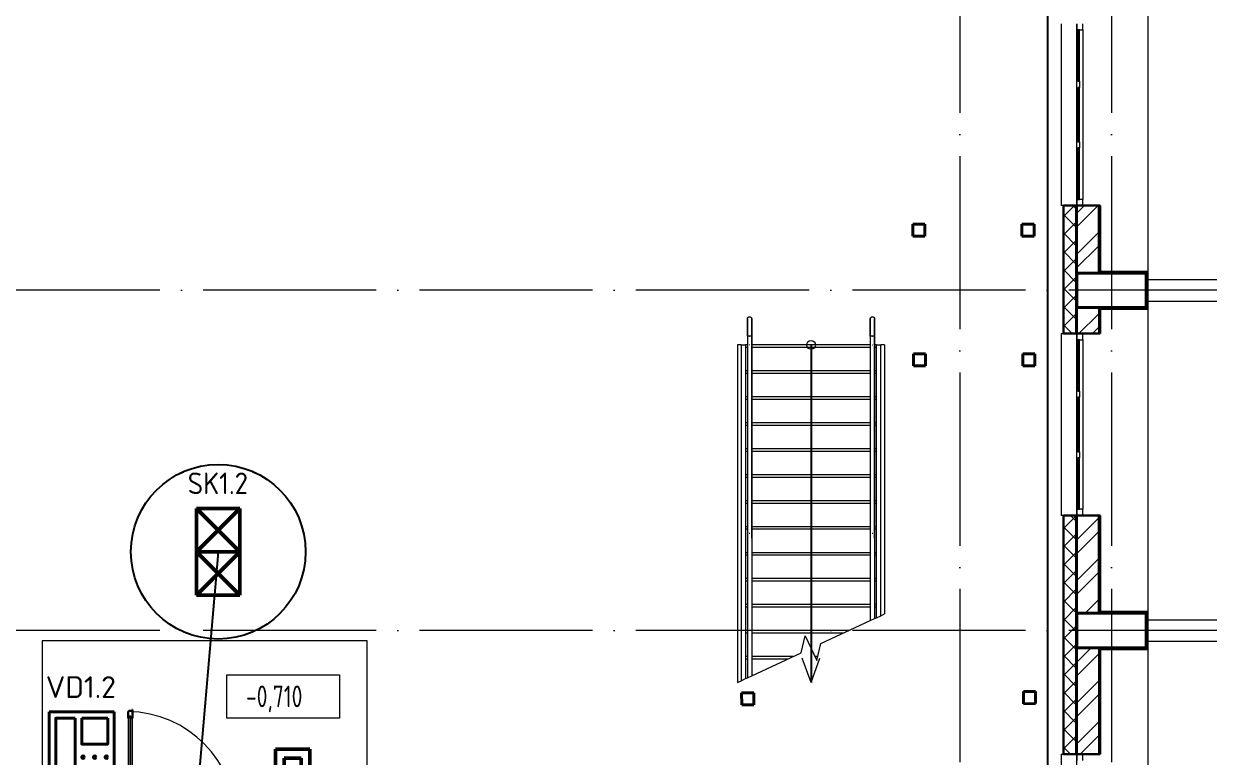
# Model space of a CAD drawing. Header units: millimetres. Extents: x -325553 to 627452, y -28539 to 738858.
# Drawn here: x -44779 to -31085, y 168019 to 176494 of the extents above; entities that cross this region are included whole.
import ezdxf

# ---------------------------------------------------------------- set-up
doc = ezdxf.new("R2010")
doc.units = ezdxf.units.MM
doc.set_wipeout_variables(frame=1)
for name, pattern in [('ADSK_Линия сетки', [25, 20, -2.5, 0, -2.5]), ('ADSK_Сверху', [450, 300, -150]), ('осевая', [2, 1.25, -0.25, 0.25, -0.25])]:
    doc.linetypes.add(name, pattern=pattern)
for name, color, linetype in [('000_доп.МДУ', 7, 'Continuous'), ('Стены', 194, 'Continuous'), ('Узлы', 7, 'Continuous')]:
    doc.layers.add(name, color=color, linetype=linetype)
for name, color, linetype, lineweight in [('_ Окна', 7, 'Continuous', 9), ('RC-Извещатели_охранные', 5, 'Continuous', 30), ('RC-Линии_связи-Питание_220В', 6, 'осевая', 40), ('Аннотация', 7, 'Continuous', 18), ('Двери', 252, 'Continuous', 9), ('Лестницы', 252, 'Continuous', 9), ('Линии', 7, 'Continuous', 9), ('Маркировка Не АУ', 7, 'Continuous', 25), ('Несущие колонны', 252, 'Continuous', 18), ('НО СКУД', 7, 'Continuous', 50), ('Ограждение', 252, 'Continuous', 9), ('Окна', 252, 'Continuous', 9), ('Оси', 252, 'Continuous', 9), ('Отметки', 7, 'Continuous', 9), ('Перекрытие', 252, 'Continuous', 18), ('Пожарка', 7, 'Continuous', 25), ('СКУД', 1, 'Continuous', 30), ('Стены внутренние', 7, 'Continuous', 18), ('Стены наружные', 7, 'Continuous', 18), ('Стены штриховка', 7, 'Continuous', 9)]:
    doc.layers.add(name, color=color, linetype=linetype, lineweight=lineweight)
doc.layers.add('Двери открывание', color=7, linetype='Continuous', lineweight=9, true_color=0xc0c0c0)
doc.styles.add('GOST Common_3', font='', dxfattribs={"height": 3.5})
doc.styles.add('ICOCPEUR', font='isocpeur.ttf', dxfattribs={"height": 250})
doc.styles.add('ISOCPEUR', font='isocpeur.ttf', dxfattribs={"width": 0.9, "height": 350})
doc.styles.get('GOST Common_3').set_extended_font_data('GOST 2.304 type A')
doc.linetypes.add('проект$0$Проводка в коробе', pattern='A,5,[130,ltypeshp.shx,S=1,R=0,X=0,Y=0],1.5,[130,ltypeshp.shx,S=1.5,R=90,X=0,Y=-1],0,[130,ltypeshp.shx,S=2.1,R=90,X=0,Y=1],1,[130,ltypeshp.shx,S=1,R=0,X=0.5,Y=0],5', length=12.5)

# ---------------------------------------------------------------- blocks, each defined once
blk = doc.blocks.new('1 этаж')
at = {"layer": '_ Окна', "color": 251, "lineweight": 18, "true_color": 0x636466}
for p, q in [((-33356, 6236), (-33356, 6166)), ((-33356, 6166), (-33346, 6166)), ((-33326, 6166), (-33286, 6166)), ((-33286, 6166), (-33286, 6236)), ((-33346, 4206), (-33356, 4206)), ((-33356, 4206), (-33356, 4136)), ((-33286, 4206), (-33326, 4206)), ((-33286, 4136), (-33286, 4206)), ((-33356, 2656), (-33356, 2586)), ((-33286, 2586), (-33286, 2656)), ((-33356, 2586), (-33346, 2586)), ((-33326, 2586), (-33286, 2586)), ((-33346, 626), (-33356, 626)), ((-33356, 626), (-33356, 556)), ((-33286, 626), (-33326, 626)), ((-33286, 556), (-33286, 626)), ((-33356, -2204), (-33356, -2274)), ((-33286, -2274), (-33286, -2204))]:
    blk.add_line(p, q, dxfattribs=at)
at = {"layer": '_ Окна', "color": 251, "true_color": 0x636466}
for p, q in [((-33326, 6166), (-33346, 6166)), ((-33346, 6166), (-33346, 5571)), ((-33326, 5571), (-33326, 6166)), ((-33346, 5571), (-33326, 5571)), ((-33326, 5501), (-33346, 5501)), ((-33346, 5501), (-33346, 4871)), ((-33326, 4871), (-33326, 5501)), ((-33346, 4871), (-33326, 4871)), ((-33326, 4801), (-33346, 4801)), ((-33346, 4801), (-33346, 4206)), ((-33326, 4206), (-33326, 4801)), ((-33346, 4206), (-33326, 4206)), ((-33326, 2586), (-33346, 2586)), ((-33346, 2586), (-33346, 1991)), ((-33326, 1991), (-33326, 2586)), ((-33346, 1991), (-33326, 1991)), ((-33326, 1921), (-33346, 1921)), ((-33346, 1921), (-33346, 1291)), ((-33326, 1291), (-33326, 1921)), ((-33346, 1291), (-33326, 1291)), ((-33326, 1221), (-33346, 1221)), ((-33346, 1221), (-33346, 626)), ((-33326, 626), (-33326, 1221)), ((-33346, 626), (-33326, 626))]:
    blk.add_line(p, q, dxfattribs=at)
at = {"layer": 'Аннотация', "color": 251, "lineweight": 20, "true_color": 0x636466}
for p, q in [((-36426, -1375), (-36529, -1093)), ((-36426, -1375), (-36323, -1093)), ((-43172, -1786), (-43172, -1286)), ((-43172, -1286), (-41872, -1286)), ((-41872, -1286), (-41872, -1786)), ((-41872, -1786), (-43172, -1786))]:
    blk.add_line(p, q, dxfattribs=at)
blk.add_circle((-36426, 2525), 50, dxfattribs=at)
at = {"layer": 'Двери', "color": 251, "lineweight": 30, "true_color": 0x636466}
for p, q in [((-44306, -1710), (-44314, -1710)), ((-44314, -1710), (-44314, -1786)), ((-44272, -1701), (-44306, -1701)), ((-44306, -1701), (-44306, -1710)), ((-44305, -1768), (-44305, -1786)), ((-44284, -1768), (-44305, -1768)), ((-44284, -1786), (-44284, -1768)), ((-44264, -1692), (-44272, -1692)), ((-44272, -1692), (-44272, -1701)), ((-44264, -1786), (-44264, -1692)), ((-44305, -1786), (-44314, -1786)), ((-44264, -1786), (-44284, -1786))]:
    blk.add_line(p, q, dxfattribs=at)
at = {"layer": 'Двери', "color": 251, "true_color": 0x636466}
for p, q in [((-44305, -1768), (-44305, -2900)), ((-44284, -1768), (-44305, -1768)), ((-44284, -2900), (-44284, -1768)), ((-44314, -1786), (-44314, -2882)), ((-44264, -2882), (-44264, -1786))]:
    blk.add_line(p, q, dxfattribs=at)
at = {"layer": 'Двери открывание', "color": 251, "true_color": 0x636466}
blk.add_arc((-44332, -2976), 1266, 0, 89.1853, dxfattribs=at)
at = {"layer": 'Лестницы', "color": 251, "true_color": 0x636466}
for p, q in [((-37231, 2525), (-37276, 2525)), ((-37276, 2525), (-37276, -1375)), ((-37161, 2525), (-37181, 2525)), ((-37161, 2495), (-37181, 2495)), ((-35741, 2525), (-37111, 2525)), ((-35741, 2495), (-37111, 2495)), ((-35671, 2525), (-35691, 2525)), ((-35671, 2495), (-35691, 2495)), ((-35576, 2525), (-35621, 2525)), ((-35576, 2525), (-35576, -582)), ((-37161, 2225), (-37181, 2225)), ((-37161, 2195), (-37181, 2195)), ((-35741, 2225), (-37111, 2225)), ((-35741, 2195), (-37111, 2195)), ((-35671, 2225), (-35691, 2225)), ((-35671, 2195), (-35691, 2195)), ((-37161, 1925), (-37181, 1925)), ((-35741, 1925), (-37111, 1925)), ((-35671, 1925), (-35691, 1925)), ((-37161, 1895), (-37181, 1895)), ((-35741, 1895), (-37111, 1895)), ((-35671, 1895), (-35691, 1895)), ((-37161, 1625), (-37181, 1625)), ((-37161, 1595), (-37181, 1595)), ((-35741, 1625), (-37111, 1625)), ((-35741, 1595), (-37111, 1595)), ((-35671, 1625), (-35691, 1625)), ((-35671, 1595), (-35691, 1595)), ((-37161, 1325), (-37181, 1325)), ((-37161, 1295), (-37181, 1295)), ((-35741, 1325), (-37111, 1325)), ((-35741, 1295), (-37111, 1295)), ((-35671, 1325), (-35691, 1325)), ((-35671, 1295), (-35691, 1295)), ((-37161, 1025), (-37181, 1025)), ((-37161, 995), (-37181, 995)), ((-35741, 1025), (-37111, 1025)), ((-35741, 995), (-37111, 995)), ((-35671, 1025), (-35691, 1025)), ((-35671, 995), (-35691, 995)), ((-37161, 725), (-37181, 725)), ((-37161, 695), (-37181, 695)), ((-35741, 725), (-37111, 725)), ((-35741, 695), (-37111, 695)), ((-35671, 725), (-35691, 725)), ((-35671, 695), (-35691, 695)), ((-37161, 425), (-37181, 425)), ((-35741, 425), (-37111, 425)), ((-35671, 425), (-35691, 425)), ((-37161, 395), (-37181, 395)), ((-35741, 395), (-37111, 395)), ((-35671, 395), (-35691, 395)), ((-37161, 125), (-37181, 125)), ((-37161, 95), (-37181, 95)), ((-35741, 125), (-37111, 125)), ((-35741, 95), (-37111, 95)), ((-35671, 125), (-35691, 125)), ((-35671, 95), (-35691, 95)), ((-37161, -175), (-37181, -175)), ((-37161, -205), (-37181, -205)), ((-35741, -175), (-37111, -175)), ((-35741, -205), (-37111, -205)), ((-35671, -175), (-35691, -175)), ((-35671, -205), (-35691, -205)), ((-37161, -475), (-37181, -475)), ((-37161, -505), (-37181, -505)), ((-35741, -475), (-37111, -475)), ((-35741, -505), (-37111, -505)), ((-35671, -475), (-35691, -475)), ((-35671, -505), (-35691, -505)), ((-36313, -926), (-35741, -659)), ((-35691, -636), (-35671, -626)), ((-35621, -603), (-35576, -582)), ((-37161, -775), (-37181, -775)), ((-37161, -805), (-37181, -805)), ((-35989, -775), (-37111, -775)), ((-36054, -805), (-37111, -805)), ((-36539, -1031), (-36492, -837)), ((-36492, -837), (-36360, -1120)), ((-36360, -1120), (-36313, -926)), ((-37161, -1075), (-37181, -1075)), ((-37111, -1298), (-36539, -1031)), ((-36633, -1075), (-37111, -1075)), ((-36349, -1075), (-36381, -1075)), ((-37161, -1105), (-37181, -1105)), ((-36697, -1105), (-37111, -1105)), ((-36356, -1105), (-36367, -1105)), ((-37276, -1375), (-37231, -1354)), ((-37181, -1330), (-37161, -1321))]:
    blk.add_line(p, q, dxfattribs=at)
at = {"layer": 'Линии', "color": 251, "linetype": 'ADSK_Сверху', "ltscale": 100, "true_color": 0x636466}
for p, q in [((-32556, 3281), (-30806, 3281)), ((-32556, 3031), (-30806, 3031)), ((-32556, -649), (-30806, -649)), ((-32556, -899), (-30806, -899))]:
    blk.add_line(p, q, dxfattribs=at)
at = {"layer": 'Несущие колонны', "color": 251, "lineweight": 40, "true_color": 0x636466}
for p, q in [((-35250, 3781), (-35250, 3921)), ((-35250, 3921), (-35110, 3921)), ((-35110, 3921), (-35250, 3921)), ((-35250, 3921), (-35250, 3781)), ((-35110, 3921), (-35110, 3781)), ((-35110, 3781), (-35110, 3921)), ((-33990, 3781), (-33990, 3921)), ((-33990, 3921), (-33850, 3921)), ((-33850, 3921), (-33990, 3921)), ((-33990, 3921), (-33990, 3781)), ((-33850, 3921), (-33850, 3781)), ((-33850, 3781), (-33850, 3921)), ((-35110, 3781), (-35250, 3781)), ((-35250, 3781), (-35110, 3781)), ((-33850, 3781), (-33990, 3781)), ((-33990, 3781), (-33850, 3781)), ((-33356, 3356), (-32556, 3356)), ((-33356, 2956), (-33356, 3356)), ((-33356, 3356), (-33356, 2956)), ((-32556, 3356), (-33106, 3356)), ((-32556, 3356), (-32556, 2956)), ((-32556, 2956), (-32556, 3356)), ((-32556, 2956), (-33356, 2956)), ((-33106, 2956), (-32556, 2956)), ((-35242, 2282), (-35242, 2422)), ((-35242, 2422), (-35102, 2422)), ((-35102, 2422), (-35242, 2422)), ((-35242, 2422), (-35242, 2282)), ((-35102, 2422), (-35102, 2282)), ((-35102, 2282), (-35102, 2422)), ((-33981, 2282), (-33981, 2422)), ((-33981, 2422), (-33841, 2422)), ((-33841, 2422), (-33981, 2422)), ((-33981, 2422), (-33981, 2282)), ((-33841, 2422), (-33841, 2282)), ((-33841, 2282), (-33841, 2422)), ((-35102, 2282), (-35242, 2282)), ((-35242, 2282), (-35102, 2282)), ((-33841, 2282), (-33981, 2282)), ((-33981, 2282), (-33841, 2282)), ((-33356, -574), (-32556, -574)), ((-33356, -974), (-33356, -574)), ((-33356, -574), (-33356, -974)), ((-32556, -574), (-33106, -574)), ((-32556, -574), (-32556, -974)), ((-32556, -974), (-32556, -574)), ((-32556, -974), (-33356, -974)), ((-33106, -974), (-32556, -974)), ((-37227, -1494), (-37087, -1494)), ((-37226, -1634), (-37227, -1494)), ((-37087, -1494), (-37086, -1634)), ((-33972, -1480), (-33832, -1479)), ((-33832, -1479), (-33972, -1480)), ((-33972, -1620), (-33972, -1480)), ((-33972, -1480), (-33972, -1620)), ((-33832, -1479), (-33832, -1619)), ((-33832, -1619), (-33832, -1479)), ((-37086, -1634), (-37226, -1634)), ((-33832, -1619), (-33972, -1620)), ((-33972, -1620), (-33832, -1619))]:
    blk.add_line(p, q, dxfattribs=at)
at = {"layer": 'Несущие колонны', "color": 251, "true_color": 0x636466}
for p, q in [((-33106, 3356), (-33356, 3356)), ((-33356, 2956), (-33106, 2956)), ((-33106, -574), (-33356, -574)), ((-33356, -974), (-33106, -974)), ((-37227, -1494), (-37087, -1494)), ((-37226, -1634), (-37227, -1494)), ((-37087, -1494), (-37086, -1634)), ((-37086, -1634), (-37226, -1634))]:
    blk.add_line(p, q, dxfattribs=at)
at = {"layer": 'Ограждение', "color": 251, "true_color": 0x636466}
for p, q in [((-32536, 6971), (-32536, 3371)), ((-32536, 3371), (-32541, 3371)), ((-32541, 2941), (-32536, 2941)), ((-32536, 2941), (-32536, -559)), ((-37161, 2625), (-37161, 2525)), ((-37111, 2625), (-37161, 2625)), ((-37161, 2625), (-37161, 2525)), ((-37134, 2625), (-37138, 2625)), ((-37138, 2625), (-37136, 2625)), ((-37136, 2625), (-37134, 2625)), ((-37111, 2525), (-37111, 2625)), ((-37111, 2625), (-37111, 2525)), ((-35741, 2625), (-35741, 2525)), ((-35691, 2625), (-35741, 2625)), ((-35741, 2625), (-35741, 2525)), ((-35714, 2625), (-35718, 2625)), ((-35718, 2625), (-35716, 2625)), ((-35716, 2625), (-35714, 2625)), ((-35691, 2525), (-35691, 2625)), ((-35691, 2625), (-35691, 2525)), ((-37231, 2525), (-37181, 2525)), ((-37231, 2525), (-37231, -1354)), ((-37181, 2525), (-37181, -1330)), ((-37161, 2525), (-37161, -1321)), ((-37161, 2519), (-37161, 294)), ((-37111, 2525), (-37111, -1298)), ((-37111, 294), (-37111, 2519)), ((-35741, 2525), (-35741, -659)), ((-35741, 2519), (-35741, 294)), ((-35691, 2525), (-35691, -636)), ((-35691, 294), (-35691, 2519)), ((-35671, 2525), (-35621, 2525)), ((-35671, -626), (-35671, 2525)), ((-35621, -603), (-35621, 2525)), ((-35741, -659), (-35691, -636)), ((-35671, -626), (-35621, -603)), ((-35671, -626), (-35621, -603)), ((-32536, -559), (-32541, -559)), ((-32541, -989), (-32536, -989)), ((-32536, -989), (-32536, -4379)), ((-37231, -1354), (-37181, -1330)), ((-37231, -1354), (-37181, -1330)), ((-37161, -1321), (-37111, -1298))]:
    blk.add_line(p, q, dxfattribs=at)
at = {"layer": 'Ограждение', "color": 251, "true_color": 0x636466, "flags": 128}
for points in [[(-37161, 2825), (-37161, 2826), (-37161, 2827), (-37161, 2828), (-37161, 2829), (-37160, 2830), (-37160, 2831), (-37160, 2832), (-37160, 2833), (-37159, 2834), (-37159, 2835), (-37159, 2836), (-37158, 2837), (-37158, 2838), (-37157, 2839), (-37157, 2839), (-37156, 2840), (-37155, 2841), (-37155, 2842), (-37154, 2842), (-37153, 2843), (-37153, 2844), (-37152, 2845), (-37151, 2845), (-37150, 2846), (-37149, 2846), (-37149, 2847), (-37148, 2847), (-37147, 2848), (-37146, 2848), (-37145, 2849), (-37144, 2849), (-37143, 2849), (-37142, 2849), (-37141, 2850), (-37140, 2850), (-37139, 2850), (-37138, 2850), (-37137, 2850), (-37136, 2850), (-37136, 2850)], [(-37161, 2625), (-37161, 2633), (-37161, 2641), (-37161, 2649), (-37161, 2657), (-37161, 2665), (-37161, 2673), (-37161, 2681), (-37161, 2688), (-37161, 2696), (-37161, 2703), (-37161, 2710), (-37161, 2718), (-37161, 2725), (-37161, 2732), (-37161, 2738), (-37161, 2745), (-37161, 2751), (-37161, 2757), (-37161, 2763), (-37161, 2769), (-37161, 2774), (-37161, 2779), (-37161, 2784), (-37161, 2789), (-37161, 2794), (-37161, 2798), (-37161, 2802), (-37161, 2805), (-37161, 2809), (-37161, 2812), (-37161, 2814), (-37161, 2817), (-37161, 2819), (-37161, 2821), (-37161, 2822), (-37161, 2824), (-37161, 2824), (-37161, 2825), (-37161, 2825), (-37161, 2825)], [(-37161, 2825), (-37161, 2825), (-37161, 2825), (-37161, 2824), (-37161, 2823), (-37161, 2821), (-37161, 2820), (-37161, 2817), (-37161, 2815), (-37161, 2812), (-37161, 2809), (-37161, 2806), (-37161, 2803), (-37161, 2799), (-37161, 2795), (-37161, 2790), (-37161, 2786), (-37161, 2781), (-37161, 2776), (-37161, 2770), (-37161, 2765), (-37161, 2759), (-37161, 2753), (-37161, 2746), (-37161, 2740), (-37161, 2733), (-37161, 2727), (-37161, 2720), (-37161, 2712), (-37161, 2705), (-37161, 2698), (-37161, 2690), (-37161, 2683), (-37161, 2675), (-37161, 2667), (-37161, 2659), (-37161, 2651), (-37161, 2643), (-37161, 2635), (-37161, 2627), (-37161, 2625)], [(-37136, 2850), (-37135, 2850), (-37134, 2850), (-37133, 2850), (-37132, 2850), (-37131, 2850), (-37130, 2850), (-37129, 2849), (-37128, 2849), (-37127, 2849), (-37126, 2848), (-37125, 2848), (-37124, 2847), (-37124, 2847), (-37123, 2846), (-37122, 2846), (-37121, 2845), (-37120, 2845), (-37119, 2844), (-37119, 2843), (-37118, 2843), (-37117, 2842), (-37117, 2841), (-37116, 2840), (-37116, 2840), (-37115, 2839), (-37114, 2838), (-37114, 2837), (-37113, 2836), (-37113, 2835), (-37113, 2834), (-37112, 2833), (-37112, 2832), (-37112, 2831), (-37112, 2831), (-37111, 2830), (-37111, 2829), (-37111, 2828), (-37111, 2827), (-37111, 2826), (-37111, 2825)], [(-37111, 2625), (-37111, 2633), (-37111, 2641), (-37111, 2649), (-37111, 2657), (-37111, 2665), (-37111, 2673), (-37111, 2681), (-37111, 2688), (-37111, 2696), (-37111, 2703), (-37111, 2710), (-37111, 2718), (-37111, 2725), (-37111, 2732), (-37111, 2738), (-37111, 2745), (-37111, 2751), (-37111, 2757), (-37111, 2763), (-37111, 2769), (-37111, 2774), (-37111, 2779), (-37111, 2784), (-37111, 2789), (-37111, 2794), (-37111, 2798), (-37111, 2802), (-37111, 2805), (-37111, 2809), (-37111, 2812), (-37111, 2814), (-37111, 2817), (-37111, 2819), (-37111, 2821), (-37111, 2822), (-37111, 2824), (-37111, 2824), (-37111, 2825), (-37111, 2825), (-37111, 2825)], [(-37111, 2825), (-37111, 2825), (-37111, 2825), (-37111, 2824), (-37111, 2823), (-37111, 2821), (-37111, 2820), (-37111, 2817), (-37111, 2815), (-37111, 2812), (-37111, 2809), (-37111, 2806), (-37111, 2803), (-37111, 2799), (-37111, 2795), (-37111, 2790), (-37111, 2786), (-37111, 2781), (-37111, 2776), (-37111, 2770), (-37111, 2765), (-37111, 2759), (-37111, 2753), (-37111, 2746), (-37111, 2740), (-37111, 2733), (-37111, 2727), (-37111, 2720), (-37111, 2712), (-37111, 2705), (-37111, 2698), (-37111, 2690), (-37111, 2683), (-37111, 2675), (-37111, 2667), (-37111, 2659), (-37111, 2651), (-37111, 2643), (-37111, 2635), (-37111, 2627), (-37111, 2625)], [(-35741, 2825), (-35741, 2826), (-35741, 2827), (-35741, 2828), (-35741, 2829), (-35740, 2830), (-35740, 2831), (-35740, 2832), (-35740, 2833), (-35739, 2834), (-35739, 2835), (-35739, 2836), (-35738, 2837), (-35738, 2838), (-35737, 2839), (-35737, 2839), (-35736, 2840), (-35735, 2841), (-35735, 2842), (-35734, 2842), (-35733, 2843), (-35733, 2844), (-35732, 2845), (-35731, 2845), (-35730, 2846), (-35729, 2846), (-35729, 2847), (-35728, 2847), (-35727, 2848), (-35726, 2848), (-35725, 2849), (-35724, 2849), (-35723, 2849), (-35722, 2849), (-35721, 2850), (-35720, 2850), (-35719, 2850), (-35718, 2850), (-35717, 2850), (-35716, 2850), (-35716, 2850)], [(-35741, 2625), (-35741, 2633), (-35741, 2641), (-35741, 2649), (-35741, 2657), (-35741, 2665), (-35741, 2673), (-35741, 2681), (-35741, 2688), (-35741, 2696), (-35741, 2703), (-35741, 2710), (-35741, 2718), (-35741, 2725), (-35741, 2732), (-35741, 2738), (-35741, 2745), (-35741, 2751), (-35741, 2757), (-35741, 2763), (-35741, 2769), (-35741, 2774), (-35741, 2779), (-35741, 2784), (-35741, 2789), (-35741, 2794), (-35741, 2798), (-35741, 2802), (-35741, 2805), (-35741, 2809), (-35741, 2812), (-35741, 2814), (-35741, 2817), (-35741, 2819), (-35741, 2821), (-35741, 2822), (-35741, 2824), (-35741, 2824), (-35741, 2825), (-35741, 2825), (-35741, 2825)], [(-35741, 2825), (-35741, 2825), (-35741, 2825), (-35741, 2824), (-35741, 2823), (-35741, 2821), (-35741, 2820), (-35741, 2817), (-35741, 2815), (-35741, 2812), (-35741, 2809), (-35741, 2806), (-35741, 2803), (-35741, 2799), (-35741, 2795), (-35741, 2790), (-35741, 2786), (-35741, 2781), (-35741, 2776), (-35741, 2770), (-35741, 2765), (-35741, 2759), (-35741, 2753), (-35741, 2746), (-35741, 2740), (-35741, 2733), (-35741, 2727), (-35741, 2720), (-35741, 2712), (-35741, 2705), (-35741, 2698), (-35741, 2690), (-35741, 2683), (-35741, 2675), (-35741, 2667), (-35741, 2659), (-35741, 2651), (-35741, 2643), (-35741, 2635), (-35741, 2627), (-35741, 2625)], [(-35716, 2850), (-35715, 2850), (-35714, 2850), (-35713, 2850), (-35712, 2850), (-35711, 2850), (-35710, 2850), (-35709, 2849), (-35708, 2849), (-35707, 2849), (-35706, 2848), (-35705, 2848), (-35704, 2847), (-35704, 2847), (-35703, 2846), (-35702, 2846), (-35701, 2845), (-35700, 2845), (-35699, 2844), (-35699, 2843), (-35698, 2843), (-35697, 2842), (-35697, 2841), (-35696, 2840), (-35696, 2840), (-35695, 2839), (-35694, 2838), (-35694, 2837), (-35693, 2836), (-35693, 2835), (-35693, 2834), (-35692, 2833), (-35692, 2832), (-35692, 2831), (-35692, 2831), (-35691, 2830), (-35691, 2829), (-35691, 2828), (-35691, 2827), (-35691, 2826), (-35691, 2825)], [(-35691, 2625), (-35691, 2633), (-35691, 2641), (-35691, 2649), (-35691, 2657), (-35691, 2665), (-35691, 2673), (-35691, 2681), (-35691, 2688), (-35691, 2696), (-35691, 2703), (-35691, 2710), (-35691, 2718), (-35691, 2725), (-35691, 2732), (-35691, 2738), (-35691, 2745), (-35691, 2751), (-35691, 2757), (-35691, 2763), (-35691, 2769), (-35691, 2774), (-35691, 2779), (-35691, 2784), (-35691, 2789), (-35691, 2794), (-35691, 2798), (-35691, 2802), (-35691, 2805), (-35691, 2809), (-35691, 2812), (-35691, 2814), (-35691, 2817), (-35691, 2819), (-35691, 2821), (-35691, 2822), (-35691, 2824), (-35691, 2824), (-35691, 2825), (-35691, 2825), (-35691, 2825)], [(-35691, 2825), (-35691, 2825), (-35691, 2825), (-35691, 2824), (-35691, 2823), (-35691, 2821), (-35691, 2820), (-35691, 2817), (-35691, 2815), (-35691, 2812), (-35691, 2809), (-35691, 2806), (-35691, 2803), (-35691, 2799), (-35691, 2795), (-35691, 2790), (-35691, 2786), (-35691, 2781), (-35691, 2776), (-35691, 2770), (-35691, 2765), (-35691, 2759), (-35691, 2753), (-35691, 2746), (-35691, 2740), (-35691, 2733), (-35691, 2727), (-35691, 2720), (-35691, 2712), (-35691, 2705), (-35691, 2698), (-35691, 2690), (-35691, 2683), (-35691, 2675), (-35691, 2667), (-35691, 2659), (-35691, 2651), (-35691, 2643), (-35691, 2635), (-35691, 2627), (-35691, 2625)], [(-37133, 347), (-37136, 348), (-37139, 347)], [(-35713, 347), (-35716, 348), (-35719, 347)]]:
    blk.add_lwpolyline(points, dxfattribs=at)
at = {"layer": 'Ограждение', "color": 251, "true_color": 0x636466}
for points in [[(-37134, 2525), (-37135, 2525), (-37136, 2525), (-37137, 2525), (-37138, 2525)], [(-35718, 2525), (-35717, 2525), (-35716, 2525), (-35715, 2525), (-35714, 2525)]]:
    blk.add_open_spline(points, degree=3, dxfattribs=at)
at = {"layer": 'Окна', "color": 251, "true_color": 0x636466}
for p, q in [((-33536, 6236), (-33536, 4136)), ((-33357, 4136), (-33357, 6236)), ((-33356, 4206), (-33356, 6166)), ((-33286, 6166), (-33286, 4206)), ((-33326, 5571), (-33326, 5501)), ((-33326, 4871), (-33326, 4801)), ((-33506, 4136), (-33536, 4136)), ((-33536, 2656), (-33506, 2656)), ((-33536, 2656), (-33536, 556)), ((-33357, 556), (-33357, 2656)), ((-33356, 626), (-33356, 2586)), ((-33286, 2586), (-33286, 626)), ((-33326, 1991), (-33326, 1921)), ((-33326, 1291), (-33326, 1221)), ((-33506, 556), (-33536, 556)), ((-33536, -2204), (-33506, -2204)), ((-33536, -2204), (-33536, -4304)), ((-33357, -4304), (-33357, -2204))]:
    blk.add_line(p, q, dxfattribs=at)
at = {"layer": 'Оси', "color": 251, "linetype": 'ADSK_Линия сетки', "ltscale": 100, "true_color": 0x636466}
for p, q in [((-34706, 32207), (-34706, -33770)), ((-32956, 32207), (-32956, -33770)), ((-26448, 3156), (-72528, 3156)), ((-26448, -774), (-72528, -774))]:
    blk.add_line(p, q, dxfattribs=at)
at = {"layer": 'Отметки', "color": 251, "lineweight": 20, "true_color": 0x636466}
blk.add_line((-42483, -1786), (-42522, -1786), dxfattribs=at)
at = {"layer": 'Перекрытие', "color": 251, "ltscale": 100, "true_color": 0x636466}
for p, q in [((-41551, -892), (-45306, -892)), ((-45306, -892), (-45306, -2842)), ((-41551, -2842), (-41551, -892))]:
    blk.add_line(p, q, dxfattribs=at)
at = {"layer": 'Стены', "color": 251, "true_color": 0x636466}
for p, q in [((-33691, -4642), (-33691, 11054)), ((-33511, 2656), (-33511, 4136)), ((-33511, -2204), (-33511, 556))]:
    blk.add_line(p, q, dxfattribs=at)
at = {"layer": 'Стены внутренние', "color": 251, "lineweight": 30, "true_color": 0x636466}
for p, q in [((-33508, 4136), (-33508, 2656)), ((-33366, 4136), (-33508, 4136)), ((-33508, 2656), (-33366, 2656)), ((-33508, 556), (-33508, -2204)), ((-33366, 556), (-33508, 556)), ((-33508, -2204), (-33366, -2204))]:
    blk.add_line(p, q, dxfattribs=at)
at = {"layer": 'Стены внутренние', "color": 251, "linetype": 'Continuous', "lineweight": 9, "true_color": 0x636466}
for p, q in [((-33506, 4013), (-33385, 4134)), ((-33448, 4134), (-33450, 4136)), ((-33366, 4100), (-33400, 4134)), ((-33366, 3888), (-33506, 4028)), ((-33506, 3801), (-33366, 3941)), ((-33366, 3675), (-33506, 3815)), ((-33506, 3589), (-33366, 3729)), ((-33366, 3463), (-33506, 3603)), ((-33506, 3377), (-33366, 3517)), ((-33366, 3251), (-33506, 3391)), ((-33506, 3165), (-33366, 3305)), ((-33366, 3039), (-33506, 3179)), ((-33506, 2953), (-33366, 3093)), ((-33366, 2827), (-33506, 2967)), ((-33506, 2741), (-33366, 2881)), ((-33409, 2658), (-33506, 2755)), ((-33507, 2676), (-33508, 2674)), ((-33376, 2658), (-33366, 2668)), ((-33366, 493), (-33427, 554)), ((-33506, 407), (-33366, 547)), ((-33366, 281), (-33506, 421)), ((-33506, 195), (-33366, 335)), ((-33366, 69), (-33506, 209)), ((-33506, -17), (-33366, 123)), ((-33366, -143), (-33506, -3)), ((-33506, -229), (-33366, -89)), ((-33506, -167), (-33508, -171)), ((-33366, -355), (-33506, -215)), ((-33506, -441), (-33366, -301)), ((-33366, -567), (-33506, -427)), ((-33506, -654), (-33366, -514)), ((-33366, -779), (-33506, -639)), ((-33506, -866), (-33366, -726)), ((-33506, -846), (-33508, -843)), ((-33366, -991), (-33506, -851)), ((-33506, -1078), (-33366, -938)), ((-33506, -980), (-33508, -984)), ((-33366, -1204), (-33506, -1064)), ((-33506, -1290), (-33366, -1150)), ((-33366, -1416), (-33506, -1276)), ((-33506, -1502), (-33366, -1362)), ((-33366, -1628), (-33506, -1488)), ((-33506, -1714), (-33366, -1574)), ((-33366, -1840), (-33506, -1700)), ((-33506, -1926), (-33366, -1786)), ((-33366, -2052), (-33506, -1912)), ((-33506, -2139), (-33366, -1999)), ((-33428, -2202), (-33506, -2124))]:
    blk.add_line(p, q, dxfattribs=at)
at = {"layer": 'Стены наружные', "color": 251, "lineweight": 30, "true_color": 0x636466}
for p, q in [((-33086, 4136), (-33366, 4136)), ((-33356, 2656), (-33356, 4136)), ((-33086, 3371), (-33086, 4136)), ((-33106, 3356), (-32556, 3356)), ((-33091, 3371), (-32541, 3371)), ((-32556, 3356), (-32556, 2956)), ((-32541, 2941), (-32541, 3371)), ((-32556, 2956), (-33106, 2956)), ((-33086, 2941), (-32541, 2941)), ((-33086, 2656), (-33086, 2941)), ((-33366, 2656), (-33086, 2656)), ((-33086, 556), (-33366, 556)), ((-33356, 556), (-33356, -2204)), ((-33086, -559), (-33086, 556)), ((-33106, -574), (-32556, -574)), ((-33091, -559), (-32541, -559)), ((-32556, -574), (-32556, -974)), ((-32541, -989), (-32541, -559)), ((-32556, -974), (-33106, -974)), ((-33086, -989), (-32541, -989)), ((-33086, -2204), (-33086, -989)), ((-33366, -2204), (-33086, -2204))]:
    blk.add_line(p, q, dxfattribs=at)
at = {"layer": 'Стены наружные', "color": 251, "linetype": 'Continuous', "lineweight": 9, "true_color": 0x636466}
for p, q in [((-33356, 4046), (-33266, 4136)), ((-33356, 3889), (-33108, 4136)), ((-33356, 4096), (-33366, 4096)), ((-33356, 3996), (-33366, 3996)), ((-33091, 4075), (-33086, 4080)), ((-33091, 4004), (-33086, 4009)), ((-33356, 3896), (-33366, 3896)), ((-33091, 3933), (-33086, 3938)), ((-33091, 3863), (-33086, 3868)), ((-33356, 3796), (-33366, 3796)), ((-33356, 3575), (-33106, 3825)), ((-33106, 3777), (-33091, 3792)), ((-33091, 3792), (-33086, 3797)), ((-33091, 3721), (-33086, 3726)), ((-33356, 3696), (-33366, 3696)), ((-33356, 3596), (-33366, 3596)), ((-33356, 3418), (-33106, 3668)), ((-33091, 3651), (-33086, 3656)), ((-33091, 3580), (-33086, 3585)), ((-33356, 3496), (-33366, 3496)), ((-33091, 3509), (-33086, 3514)), ((-33091, 3438), (-33086, 3443)), ((-33356, 3396), (-33366, 3396)), ((-33356, 3296), (-33366, 3296)), ((-33102, 3356), (-33091, 3368)), ((-33091, 3368), (-33087, 3371)), ((-33087, 3371), (-33086, 3373)), ((-32678, 3356), (-32663, 3371)), ((-33356, 3196), (-33366, 3196)), ((-33356, 3096), (-33366, 3096)), ((-32556, 3054), (-32541, 3069)), ((-33356, 2996), (-33366, 2996)), ((-33356, 2896), (-33366, 2896)), ((-33356, 2946), (-33346, 2956)), ((-33331, 2656), (-33106, 2882)), ((-33106, 2928), (-33093, 2941)), ((-33093, 2941), (-33078, 2956)), ((-33091, 2873), (-33086, 2878)), ((-32669, 2941), (-32654, 2956)), ((-33356, 2796), (-33366, 2796)), ((-33091, 2802), (-33086, 2807)), ((-33356, 2696), (-33366, 2696)), ((-33174, 2656), (-33106, 2725)), ((-33091, 2731), (-33086, 2736)), ((-33091, 2661), (-33086, 2666)), ((-33356, 496), (-33366, 496)), ((-33356, 274), (-33106, 524)), ((-33091, 539), (-33086, 544)), ((-33091, 469), (-33086, 474)), ((-33356, 396), (-33366, 396)), ((-33356, 296), (-33366, 296)), ((-33356, 117), (-33106, 367)), ((-33106, 383), (-33091, 398)), ((-33091, 398), (-33086, 403)), ((-33091, 327), (-33086, 332)), ((-33356, 196), (-33366, 196)), ((-33091, 256), (-33086, 261)), ((-33091, 186), (-33086, 191)), ((-33356, 96), (-33366, 96)), ((-33356, -197), (-33106, 53)), ((-33091, 115), (-33086, 120)), ((-33091, 44), (-33086, 49)), ((-33356, -4), (-33366, -4)), ((-33356, -104), (-33366, -104)), ((-33356, -354), (-33106, -104)), ((-33106, -41), (-33091, -26)), ((-33091, -26), (-33086, -21)), ((-33091, -97), (-33086, -92)), ((-33356, -204), (-33366, -204)), ((-33091, -168), (-33086, -163)), ((-33091, -239), (-33086, -234)), ((-33356, -304), (-33366, -304)), ((-33356, -404), (-33366, -404)), ((-33091, -309), (-33086, -304)), ((-33091, -380), (-33086, -375)), ((-33356, -504), (-33366, -504)), ((-33261, -574), (-33106, -419)), ((-33106, -466), (-33091, -451)), ((-33091, -451), (-33086, -446)), ((-33091, -521), (-33086, -516)), ((-33356, -604), (-33366, -604)), ((-32790, -574), (-32775, -559)), ((-33356, -704), (-33366, -704)), ((-33356, -804), (-33366, -804)), ((-32556, -764), (-32541, -749)), ((-33356, -904), (-33366, -904)), ((-33356, -1004), (-33366, -1004)), ((-33356, -1140), (-33190, -974)), ((-33356, -1297), (-33106, -1047)), ((-33091, -1016), (-33086, -1011)), ((-33091, -1087), (-33086, -1082)), ((-32780, -989), (-32765, -974)), ((-33356, -1104), (-33366, -1104)), ((-33356, -1204), (-33366, -1204)), ((-33091, -1158), (-33086, -1153)), ((-33091, -1229), (-33086, -1224)), ((-33356, -1304), (-33366, -1304)), ((-33356, -1611), (-33106, -1361)), ((-33106, -1314), (-33091, -1299)), ((-33091, -1299), (-33086, -1294)), ((-33091, -1370), (-33086, -1365)), ((-33356, -1404), (-33366, -1404)), ((-33356, -1504), (-33366, -1504)), ((-33091, -1441), (-33086, -1436)), ((-33356, -1604), (-33366, -1604)), ((-33356, -1769), (-33106, -1519)), ((-33091, -1511), (-33086, -1506)), ((-33091, -1582), (-33086, -1577)), ((-33356, -1704), (-33366, -1704)), ((-33106, -1739), (-33091, -1724)), ((-33091, -1653), (-33086, -1648)), ((-33091, -1724), (-33086, -1719)), ((-33356, -1804), (-33366, -1804)), ((-33356, -1904), (-33366, -1904)), ((-33356, -2083), (-33106, -1833)), ((-33091, -1794), (-33086, -1789)), ((-33091, -1865), (-33086, -1860)), ((-33356, -2004), (-33366, -2004)), ((-33319, -2204), (-33106, -1990)), ((-33091, -1936), (-33086, -1931)), ((-33091, -2006), (-33086, -2001)), ((-33356, -2104), (-33366, -2104)), ((-33106, -2163), (-33091, -2148)), ((-33091, -2077), (-33086, -2072)), ((-33091, -2148), (-33086, -2143))]:
    blk.add_line(p, q, dxfattribs=at)
at = {"layer": 'Стены наружные', "color": 251, "true_color": 0x636466}
for p, q in [((-33356, 3356), (-33106, 3356)), ((-33106, 2956), (-33356, 2956)), ((-33356, -574), (-33106, -574)), ((-33106, -974), (-33356, -974))]:
    blk.add_line(p, q, dxfattribs=at)
at = {"layer": 'Стены штриховка', "color": 251, "true_color": 0x636466}
for p, q in [((-33506, 2658), (-33506, 4134)), ((-33506, 4134), (-33366, 4134)), ((-33366, 2656), (-33366, 4136)), ((-33106, 3356), (-33106, 4136)), ((-33091, 4136), (-33091, 3356)), ((-33106, 2956), (-33106, 2656)), ((-33086, 2941), (-33106, 2941)), ((-33091, 2656), (-33091, 2941)), ((-33366, 2658), (-33506, 2658)), ((-33506, -2202), (-33506, 554)), ((-33506, 554), (-33366, 554)), ((-33366, -2204), (-33366, 556)), ((-33106, -574), (-33106, 556)), ((-33091, 556), (-33091, -574)), ((-33106, -974), (-33106, -2204)), ((-33086, -989), (-33106, -989)), ((-33091, -2204), (-33091, -989)), ((-33366, -2202), (-33506, -2202))]:
    blk.add_line(p, q, dxfattribs=at)
at = {"layer": 'Узлы', "color": 251, "true_color": 0x636466}
blk.add_line((-36426, 2525), (-36426, -1375), dxfattribs=at)
at = {"layer": 'Отметки', "color": 251, "true_color": 0x636466, "style": 'GOST Common_3', "width": 0.9}
blk.add_text('-0,710', height=250, dxfattribs=at).set_placement((-42952, -1660))
blk = doc.blocks.new('домофон')
at = {"linetype": 'ByBlock', "lineweight": -2}
blk.add_wipeout([(54836, 183369), (54836, 184419), (55586, 184419), (55586, 183369)], dxfattribs=at).dxf.layer = 'RC-Извещатели_охранные'
at = {"layer": 'RC-Извещатели_охранные', "linetype": 'ByBlock', "lineweight": -2}
for points in [[(54836, 184419), (55586, 184419)], [(54836, 184419), (54836, 183369), (55586, 183369), (55586, 184419)], [(55136, 184344), (55136, 183519), (54911, 183519), (54911, 184344), (55136, 184344)], [(55211, 184344), (55211, 184044), (55511, 184044), (55511, 184344)], [(55211, 184344), (55511, 184344)]]:
    blk.add_lwpolyline(points, dxfattribs=at)
for centre in [(55226, 183894), (55361, 183894), (55496, 183894), (55226, 183707), (55361, 183707), (55496, 183707), (55226, 183519), (55361, 183519), (55496, 183519)]:
    blk.add_circle(centre, 15, dxfattribs=at)
blk = doc.blocks.new('тип 3')
at = {"color": 3}
blk.add_wipeout([(-201820, 375828), (-202820, 375828), (-202820, 376328), (-201820, 376328)], dxfattribs=at).dxf.layer = 'НО СКУД'
at = {"layer": 'НО СКУД', "color": 3}
for p, q in [((-202820, 376328), (-201820, 376328)), ((-202820, 375828), (-202820, 376328)), ((-202320, 376328), (-202820, 375828)), ((-202320, 375828), (-202820, 376328)), ((-202320, 376328), (-202320, 375828)), ((-201820, 376328), (-202320, 375828)), ((-201820, 375828), (-202320, 376328)), ((-201820, 376328), (-201820, 375828)), ((-201820, 375828), (-202820, 375828))]:
    blk.add_line(p, q, dxfattribs=at)
at = {"layer": 'НО СКУД', "color": 3, "ltscale": 30}
blk.add_line((-201820, 376328), (-201820, 375828), dxfattribs=at)
blk = doc.blocks.new('считыватель')
at = {"layer": 'СКУД', "linetype": 'ByBlock', "lineweight": 50, "ltscale": 100}
for p, q in [((-165, -250), (-165, 250)), ((165, 250), (-165, 250)), ((165, 250), (165, -250)), ((-83, 163), (83, 163)), ((-83, -167), (-83, 163)), ((83, 163), (83, -167)), ((83, -167), (-83, -167)), ((165, -250), (-165, -250))]:
    blk.add_line(p, q, dxfattribs=at)

msp = doc.modelspace()

# ---------------------------------------------------------------- block references
at = {"layer": '000_доп.МДУ', "color": 7, "lineweight": 0}
msp.add_blockref('1 этаж', (740.6, 170258), dxfattribs=at)
at = {"layer": 'СКУД', "xscale": 1.2, "yscale": 1.2, "zscale": 1.2}
msp.add_blockref('считыватель', (-41672.3, 167814.7), dxfattribs=at)

# ---------------------------------------------------------------- texts
at = {"layer": 'Пожарка', "color": 7, "lineweight": 25, "style": 'ICOCPEUR'}
msp.add_text('VD1.2', height=250, dxfattribs=at).set_placement((-44524.1, 168705.5, 2927.8))

# ---------------------------------------------------------------- next in the draw order: block references
at = {"layer": 'RC-Линии_связи-Питание_220В', "linetype": 'проект$0$Проводка в коробе'}
msp.add_blockref('домофон', (-99320.1, -15873), dxfattribs=at)
at = {"layer": 'Стены', "color": 1, "rotation": 90}
msp.add_blockref('тип 3', (333545.9, 372713.4), dxfattribs=at)

# ---------------------------------------------------------------- next in the draw order: texts
at = {"layer": 'Маркировка Не АУ', "insert": (-42536.8, 171184.4), "char_height": 250, "width": 1035.25, "attachment_point": 5, "style": 'ISOCPEUR', "bg_fill": 3, "box_fill_scale": 1, "bg_fill_color": 256, "bg_fill_transparency": 0}
msp.add_mtext('SK1.2', dxfattribs=at)

# ---------------------------------------------------------------- next in the draw order: linework, layer by layer
at = {"color": 7}
msp.add_lwpolyline([(-42532.2, 170393.8), (-42803.4, 167267)], dxfattribs=at)
msp.add_circle((-42532.2, 170393.8), 1008.8, dxfattribs=at)

doc.saveas('drawing.dxf')
